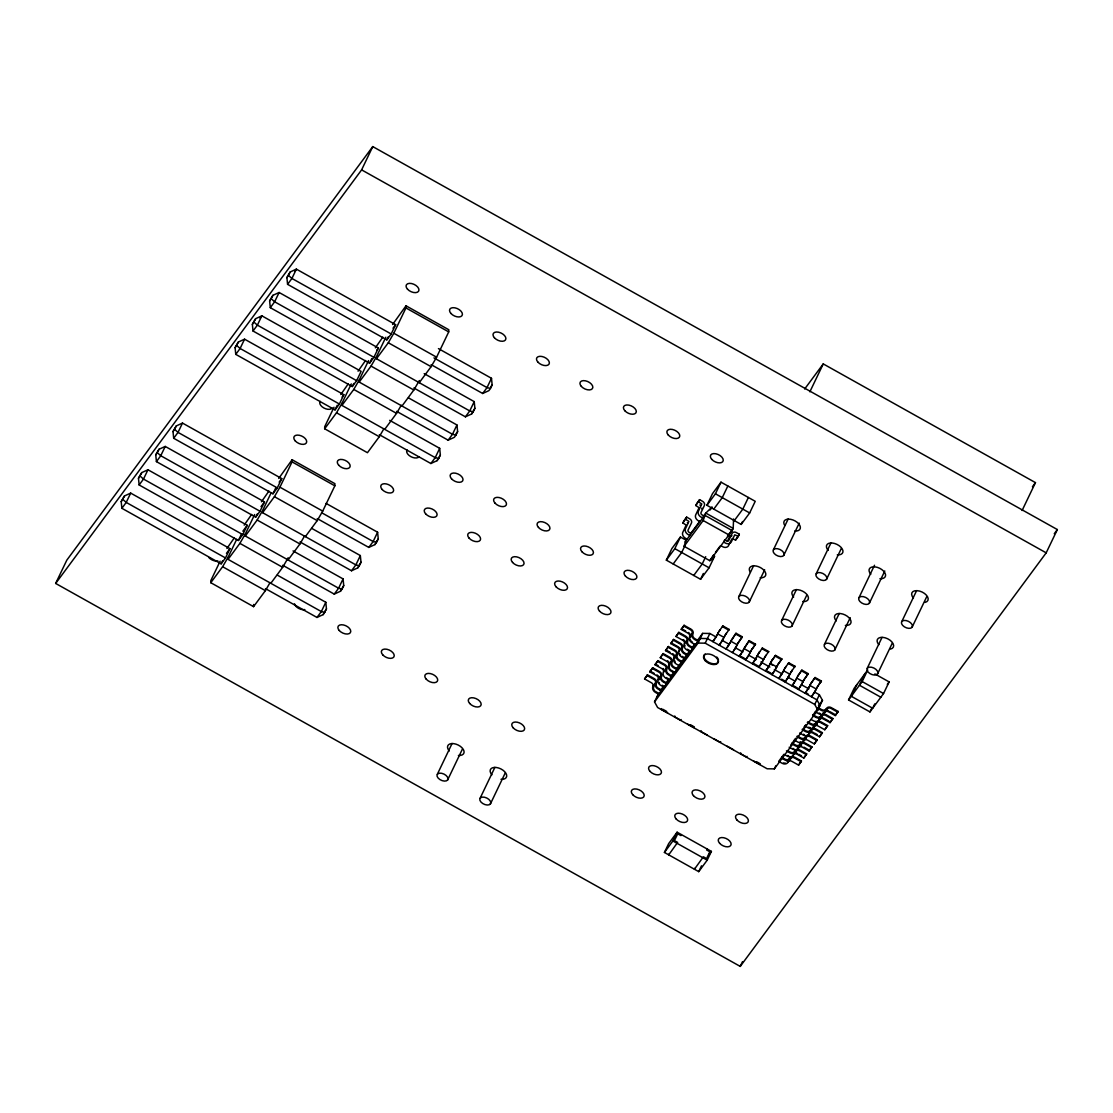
<?xml version="1.0" encoding="UTF-8"?>
<svg xmlns="http://www.w3.org/2000/svg" width="1113" height="1113" viewBox="0 0 1113 1113"><rect width="100%" height="100%" fill="white"/><g stroke="black" fill="none" stroke-linecap="round" stroke-linejoin="round"><path stroke-width="1.5" d="M270.111 582.502L265.395 590.641L253.569 606.641L210.774 582.697L210.844 580.555L220.124 561.202M304.656 535.826L299.94 543.965L288.1 559.95L288.17 557.808L282.66 567.31L270.835 583.295L228.054 559.366L228.123 557.223L236.679 539.346M293.039 550.921L343.068 578.913L343.736 585.577L342.067 589.069L338.602 588.221L245.319 536.021L245.389 533.878L254.654 514.512M253.569 606.641L253.639 604.498M311.821 528.425L360.334 555.568L361.002 562.232L359.332 565.724L355.868 564.875L262.585 512.676L262.654 510.533L271.21 492.669M262.585 512.676L274.424 496.676L279.933 487.188L292.051 461.881L292.121 459.739L334.902 483.668L334.846 485.811L322.714 511.117L317.205 520.62L305.379 536.605M383.999 428.575L379.283 436.713L367.457 452.699L324.662 428.769L324.732 426.627L334.011 407.275M389.661 420.338L439.677 448.316L440.345 454.98L438.675 458.473L435.225 457.624L341.928 405.424L341.997 403.282L351.277 383.929M408.443 397.842L456.942 424.971L457.624 431.635L455.94 435.127L452.49 434.279L359.207 382.079L359.276 379.936L368.542 360.584M424.192 373.648L474.221 401.626L474.889 408.29L473.22 411.782L469.756 410.947L376.472 358.734L376.542 356.591L385.821 337.239M376.472 358.734L388.298 342.748L393.807 333.246L405.939 307.939L406.008 305.797L448.789 329.74L448.72 331.883L436.602 357.19L431.093 366.678L419.267 382.677M733.578 518.978L733.189 528.397L732.145 530.581L709.844 560.702L684.105 546.302L686.095 539.735M684.105 546.302L703.166 520.522L705.809 513.079L711.889 507.125M55.65 583.435L66.808 560.159L372.758 146.596L1057.35 529.565L1046.192 552.841L740.242 966.404L55.65 583.435L361.614 169.872L372.758 146.596M121.206 501.629L124.503 495.939L130.68 493.101L229.946 548.639L225.494 557.947L221.139 563.832L121.874 508.293L121.206 501.629L124.503 495.939M130.68 493.101L126.228 502.422L121.874 508.293M138.471 478.298L141.782 472.594L147.959 469.769L247.225 525.294L242.759 534.602L238.405 540.487L139.139 484.962L138.471 478.298L141.782 472.594M147.959 469.769L143.494 479.077L139.139 484.962M155.75 454.953L159.048 449.249L165.225 446.424L264.491 501.949L260.025 511.257L255.684 517.142L156.418 461.617L155.75 454.953L159.048 449.249M165.225 446.424L160.759 455.732L156.418 461.617M173.016 431.607L176.313 425.917L182.49 423.079L281.756 478.604L277.304 487.911L272.949 493.796L173.684 438.272L173.016 431.607L176.313 425.917M182.49 423.079L178.038 432.387L173.684 438.272M235.093 347.701L238.391 342.011L244.568 339.173L343.834 394.698L339.382 404.019L335.027 409.89L235.761 354.365L235.093 347.701L238.391 342.011M244.568 339.173L240.116 348.48L235.761 354.365M252.359 324.356L255.67 318.666L261.847 315.828L361.113 371.366L356.647 380.674L352.292 386.545L253.027 331.02L252.359 324.356L255.67 318.666M269.624 301.011L272.935 295.321L279.113 292.482L378.378 348.021L373.912 357.329L369.558 363.214L270.292 307.675L269.624 301.011L272.935 295.321M279.113 292.482L274.647 301.79L270.292 307.675M286.904 277.666L290.201 271.975L296.378 269.137L395.644 324.676L391.192 333.983L386.837 339.868L287.571 284.33L286.904 277.666L290.201 271.975M221.139 563.832L222.628 560.729M238.405 540.487L241.382 534.282M255.684 517.142L257.173 514.039M272.949 493.796L275.927 487.591M335.027 409.89L337.253 405.243M352.292 386.545L353.781 383.442M369.558 363.214L371.798 358.553M386.837 339.868L388.326 336.766M277.29 575.115L325.789 602.258L321.337 611.566L316.982 617.451L265.437 588.61M316.982 617.451L323.16 614.613L326.457 608.922L325.789 602.258M323.16 614.613L326.457 608.922M343.068 578.913L338.602 588.221L334.248 594.105L282.716 565.265M334.248 594.105L340.425 591.267L343.736 585.577M360.334 555.568L355.868 564.875L351.527 570.76L299.981 541.92M351.527 570.76L357.704 567.922L361.002 562.232M326.067 503.396L377.599 532.223L373.147 541.53L368.793 547.415L317.247 518.588M368.793 547.415L374.97 544.577L378.267 538.887L377.599 532.223M374.97 544.577L378.267 538.887M439.677 448.316L435.225 457.624L430.87 463.509L379.324 434.682M430.87 463.509L437.047 460.671L440.345 454.98M456.942 424.971L452.49 434.279L448.136 440.164L396.604 411.337M474.221 401.626L469.756 410.947L465.401 416.819L413.869 387.992M465.401 416.819L471.578 413.994L474.889 408.29M438.439 348.606L491.487 378.295L487.021 387.602L482.68 393.487L431.134 364.647M482.68 393.487L488.857 390.649L490.485 388.437L492.155 384.945L491.487 378.295M437.339 774.245L452.101 743.442M447.621 779.99A5.913 3.395 25.6 0 0 441.68 773.298A5.913 3.395 25.6 0 0 438.146 778.07A5.913 3.395 25.6 0 0 447.621 779.99L462.368 749.188M480.134 798.174L494.895 767.372M490.402 803.92A5.913 3.395 25.6 0 0 484.461 797.228A5.913 3.395 25.6 0 0 480.927 802A5.913 3.395 25.6 0 0 490.402 803.92L505.163 773.118M687.083 539.165L684.829 537.857A4.925 4.007 36.5 0 1 682.645 532.668L686.178 525.099L682.895 522.985L683.952 520.801L686.665 517.128L689.657 518.797A3.45 2.81 36.5 0 1 691.437 523.027L688.126 529.927A1.976 1.6 36.5 0 0 689.142 532.348L690.853 533.294L700.035 520.898M682.895 522.985L686.665 517.128M711.819 559.992L714.643 556.166L709.078 567.797L700.578 579.289L666.339 560.145L671.918 548.5L680.419 537.023L685.9 540.083M666.339 560.145L674.84 548.653L680.419 537.023M700.007 521.691L697.754 520.397A4.925 4.007 36.5 0 1 695.555 515.208L699.089 507.695L695.82 505.525L696.863 503.34L699.59 499.667L702.581 501.337A3.45 2.81 36.5 0 1 704.362 505.566L701.051 512.467A1.976 1.6 36.5 0 0 702.053 514.888L703.778 515.834L705.809 513.079L733.189 528.397L727.526 536.063M695.82 505.525L699.59 499.667M690.853 533.294L689.81 535.478L687.556 534.184A4.925 4.007 36.5 0 1 685.358 528.981L688.891 521.427L685.622 519.312M685.177 545.217L681.685 552.479L673.184 563.971M706.922 505.288L712.501 493.643L721.001 482.166L755.226 501.309L749.661 512.954L741.161 524.432L706.922 505.288L715.422 493.796L721.001 482.166M703.778 515.834L702.72 518.018L700.467 516.724A4.925 4.007 36.5 0 1 698.282 511.521L701.816 503.966L698.533 501.852M727.846 485.991L722.267 497.622L713.767 509.114M644.58 678.944L647.432 674.812L654.277 678.638A3.937 3.2 36.5 0 1 656.308 683.465A3.937 3.2 36.5 0 0 658.34 688.293L661.762 690.199L661.414 690.936L657.992 689.017A4.925 4.007 36.5 0 1 655.46 682.992A2.949 2.407 36.5 0 0 653.929 679.375L647.084 675.535L644.58 678.944L651.425 682.77A2.949 2.407 36.5 0 1 652.941 686.387A4.925 4.007 36.5 0 0 655.474 692.425L658.896 694.331L661.762 690.199M647.084 675.535L647.432 674.812M649.811 671.862L652.677 667.73L659.522 671.57A3.937 3.2 36.5 0 1 661.553 676.384A3.937 3.2 36.5 0 0 663.571 681.212L666.993 683.132L666.645 683.855L663.223 681.949A4.925 4.007 36.5 0 1 660.691 675.911A2.949 2.407 36.5 0 0 659.174 672.294L652.329 668.468L649.811 671.862L656.656 675.688A2.949 2.407 36.5 0 1 658.173 679.306A4.925 4.007 36.5 0 0 660.719 685.344L664.141 687.264L666.993 683.132M652.329 668.468L652.677 667.73M705.712 556.695L702.22 563.971L693.733 575.463M655.042 664.795L657.908 660.663L664.753 664.489A3.937 3.2 36.5 0 1 666.784 669.316A3.937 3.2 36.5 0 0 668.816 674.144L672.238 676.05L671.89 676.787L668.468 674.868A4.925 4.007 36.5 0 1 665.922 668.83A2.949 2.407 36.5 0 0 664.405 665.212L657.56 661.386L655.042 664.795L661.887 668.621A2.949 2.407 36.5 0 1 663.418 672.238A4.925 4.007 36.5 0 0 665.95 678.262L669.372 680.182L672.238 676.05M657.56 661.386L657.908 660.663M660.273 657.713L663.139 653.581L669.984 657.407A3.937 3.2 36.5 0 1 672.015 662.235A3.937 3.2 36.5 0 0 674.047 667.063L677.469 668.983L677.121 669.706L673.699 667.786A4.925 4.007 36.5 0 1 671.167 661.762A2.949 2.407 36.5 0 0 669.636 658.145L662.792 654.305L660.273 657.713L667.118 661.539A2.949 2.407 36.5 0 1 668.649 665.157A4.925 4.007 36.5 0 0 671.181 671.195L674.603 673.101L677.469 668.983M662.792 654.305L663.139 653.581M665.518 650.632L668.384 646.514L675.229 650.34A3.937 3.2 36.5 0 1 677.261 655.167A3.937 3.2 36.5 0 0 679.278 659.981L682.7 661.901L682.352 662.625L678.93 660.719A4.925 4.007 36.5 0 1 676.398 654.681A2.949 2.407 36.5 0 0 674.881 651.063L668.037 647.237L665.518 650.632L672.363 654.472A2.949 2.407 36.5 0 1 673.88 658.089A4.925 4.007 36.5 0 0 676.412 664.113L679.848 666.033L682.7 661.901M668.037 647.237L668.384 646.514M700.578 579.289L703.36 573.473M670.749 643.564L673.615 639.432L680.46 643.258A3.937 3.2 36.5 0 1 682.492 648.086A3.937 3.2 36.5 0 0 684.523 652.914L687.945 654.82L687.597 655.557L684.175 653.637A4.925 4.007 36.5 0 1 681.629 647.613A2.949 2.407 36.5 0 0 680.113 643.982L673.268 640.156L670.749 643.564L677.594 647.39A2.949 2.407 36.5 0 1 679.111 651.008A4.925 4.007 36.5 0 0 681.657 657.032L685.079 658.952L687.945 654.82M713.475 555.053L709.844 560.702M673.268 640.156L673.615 639.432M675.981 636.483L678.847 632.351L685.691 636.191A3.937 3.2 36.5 0 1 687.723 641.005A3.937 3.2 36.5 0 0 689.754 645.832L693.176 647.752L692.829 648.476L689.406 646.556A4.925 4.007 36.5 0 1 686.874 640.532A2.949 2.407 36.5 0 0 685.344 636.914L678.499 633.088L675.981 636.483L682.826 640.309A2.949 2.407 36.5 0 1 684.356 643.926A4.925 4.007 36.5 0 0 686.888 649.964L690.31 651.87L693.176 647.752M678.499 633.088L678.847 632.351M681.226 629.402L684.092 625.283L690.936 629.109A3.937 3.2 36.5 0 1 692.954 633.937A3.937 3.2 36.5 0 0 694.985 638.751L698.408 640.671L698.06 641.394L694.637 639.488A4.925 4.007 36.5 0 1 692.105 633.45A2.949 2.407 36.5 0 0 690.589 629.833L683.73 626.007L681.226 629.402L688.071 633.241A2.949 2.407 36.5 0 1 689.587 636.859A4.925 4.007 36.5 0 0 692.119 642.883L695.542 644.803L698.408 640.671M683.73 626.007L684.092 625.283M727.415 541.266L729.405 537.12A3.45 2.81 36.5 0 1 731.964 535.743M748.381 497.483L742.816 509.114L734.316 520.606M731.283 540L728.403 545.913A4.925 4.007 36.5 0 1 723.213 546.984L720.932 545.746M814.883 692.244L819.391 694.762L822.479 700.383L817.832 710.08L774.328 768.888L767.149 768.777L657.616 707.506L654.527 701.872L658.548 693.455M741.161 524.432L742.552 521.524M732.006 538.511L735.568 540.097L739.338 534.24L736.347 532.571A3.45 2.81 36.5 0 0 732.131 533.433L728.82 540.348A1.976 1.6 36.5 0 1 726.413 540.848L724.702 539.888L723.645 542.073L725.926 543.311A4.925 4.007 36.5 0 0 731.13 542.24L734.761 534.797L738.295 536.424L739.338 534.24M809.874 391.804L823.244 363.909L1035.466 482.625L1022.096 510.519M661.637 708.605L661.289 709.343L667.619 712.876M654.527 701.872L698.032 643.064L702.679 633.367L709.857 633.478L715.854 636.845M698.032 643.064L705.211 643.175L709.857 633.478M674.812 715.979L674.464 716.716L680.794 720.25L681.142 719.527M722.824 625.896L722.476 626.633L728.806 630.167L729.154 629.443L722.824 625.896L718.734 631.92M738.907 596.401L753.668 565.599M773.452 549.711L788.213 518.908M726.413 648.281L726.066 649.004L728.18 645.874M749.174 602.147A5.913 3.395 25.6 0 0 743.247 595.455A5.913 3.395 25.6 0 0 739.714 600.227A5.913 3.395 25.6 0 0 749.174 602.147L764.673 569.8M731.909 639.293L735.999 633.269L742.329 636.817L738.962 641.644M732.744 651.828L732.396 652.552L734.51 649.408M783.719 555.457A5.913 3.395 25.6 0 0 777.778 548.765A5.913 3.395 25.6 0 0 774.245 553.537A5.913 3.395 25.6 0 0 783.719 555.457L799.217 523.124M701.162 730.726L700.814 731.45L707.158 734.997M740.952 653.818L739.241 656.378L741.355 653.248M742.83 650.771L749.188 640.643L755.518 644.19L752.151 649.018M747.686 656.781L745.585 659.926L748.159 656.044M754.127 661.192L752.43 663.751L754.531 660.607M664.419 852.447L668.621 843.682L677.107 832.204L711.402 851.389L707.2 860.168L698.714 871.632L664.419 852.447L672.892 840.983L677.107 832.204M762.363 648.016L762.015 648.74L768.346 652.288L768.693 651.564L762.363 648.016L759.289 652.427M720.681 741.648L720.334 742.371L714.003 738.823M669.163 853.88L668.704 854.854L677.65 842.402L674.436 840.607L677.706 833.79L680.919 835.585L681.393 834.611M760.471 664.725L758.76 667.299L760.861 664.155M781.702 620.344L796.449 589.528M767.316 668.565L765.605 671.125L767.706 667.981M772.464 659.786L775.538 655.39L781.869 658.938L778.808 663.334M816.232 573.654L830.994 542.852M791.969 626.076A5.913 3.395 25.6 0 0 786.028 619.385A5.913 3.395 25.6 0 0 782.495 624.156A5.913 3.395 25.6 0 0 791.969 626.076L806.716 595.274M740.702 752.847L740.354 753.571L746.684 757.118L747.032 756.381M826.5 579.4A5.913 3.395 25.6 0 0 820.573 572.694A5.913 3.395 25.6 0 0 817.039 577.48A5.913 3.395 25.6 0 0 826.5 579.4L841.261 548.598M788.714 662.764L788.366 663.487L794.696 667.035L795.044 666.297L788.714 662.764L785.347 667.591M694.888 868.265L694.429 869.239L703.374 856.801L706.588 858.596L709.857 851.765L706.644 849.97L707.103 848.996M787.225 678.902L785.11 682.046L790.216 673.657M698.714 871.632L701.51 865.789M798.522 674.965L801.889 670.137L808.233 673.671L804.866 678.513M798.647 688.683L798.285 689.406L800.4 686.276M824.483 644.274L839.244 613.472M807.245 690.102L805.144 693.246L809.429 686.484M811.711 682.339L815.078 677.511L821.408 681.045L818.041 685.886M774.328 768.888L775.789 765.827M859.027 597.584L874.512 565.251M834.75 650.02A5.913 3.395 25.6 0 0 828.809 643.328A5.913 3.395 25.6 0 0 825.29 648.1A5.913 3.395 25.6 0 0 834.75 650.02L850.249 617.673M794.752 739.408L794.404 740.131L797.826 742.051A4.925 4.007 36.5 0 0 803.85 740.799A2.949 2.407 36.5 0 1 807.454 740.062L814.299 743.887L816.817 740.493L817.165 739.755L810.32 735.93A3.937 3.2 36.5 0 0 805.506 736.931A3.937 3.2 36.5 0 1 800.692 737.919L797.27 735.999M817.832 710.08L814.744 704.446L819.391 694.762M869.295 603.329A5.913 3.395 25.6 0 0 863.354 596.638A5.913 3.395 25.6 0 0 859.82 601.41A5.913 3.395 25.6 0 0 869.295 603.329L884.793 570.983M781.215 757.967L778.697 761.362L782.119 763.281A4.925 4.007 36.5 0 0 788.143 762.029A2.949 2.407 36.5 0 1 791.76 761.292L798.605 765.118L801.457 760.986L794.612 757.16A3.937 3.2 36.5 0 0 789.799 758.162A3.937 3.2 36.5 0 1 784.985 759.149L781.563 757.23M798.605 765.118L801.457 760.986M783.928 754.28L787.35 756.2A4.925 4.007 36.5 0 0 793.374 754.962A2.949 2.407 36.5 0 1 796.991 754.211L803.836 758.036L806.702 753.918L799.857 750.079A3.937 3.2 36.5 0 0 795.03 751.08A3.937 3.2 36.5 0 1 790.216 752.068L787.934 750.802M803.836 758.036L806.702 753.918M789.173 747.213L792.595 749.119A4.925 4.007 36.5 0 0 798.605 747.88A2.949 2.407 36.5 0 1 802.223 747.129L809.068 750.969L811.934 746.837L805.089 743.011A3.937 3.2 36.5 0 0 800.275 743.999A3.937 3.2 36.5 0 1 795.461 745L792.039 743.081M809.068 750.969L811.934 746.837M814.299 743.887L817.165 739.755M799.635 733.05L803.057 734.97A4.925 4.007 36.5 0 0 809.081 733.731A2.949 2.407 36.5 0 1 812.699 732.98L819.544 736.806L822.41 732.688L815.565 728.848A3.937 3.2 36.5 0 0 810.737 729.85A3.937 3.2 36.5 0 1 805.923 730.838L802.501 728.932M819.544 736.806L822.41 732.688M804.88 725.982L808.302 727.888A4.925 4.007 36.5 0 0 814.313 726.65A2.949 2.407 36.5 0 1 817.93 725.913L824.775 729.738L827.641 725.606L820.796 721.78A3.937 3.2 36.5 0 0 815.982 722.768A3.937 3.2 36.5 0 1 811.154 723.77L807.732 721.85L807.384 722.574L810.807 724.493A4.925 4.007 36.5 0 0 816.831 723.255A2.949 2.407 36.5 0 1 820.448 722.504L827.293 726.33L827.641 725.606M811.252 719.541L813.533 720.821A4.925 4.007 36.5 0 0 819.558 719.582A2.949 2.407 36.5 0 1 823.161 718.831L830.006 722.657L832.872 718.525L826.027 714.699A3.937 3.2 36.5 0 0 821.213 715.701A3.937 3.2 36.5 0 1 816.399 716.689L812.977 714.783M830.006 722.657L832.872 718.525M815.342 711.833L818.765 713.739A4.925 4.007 36.5 0 0 824.789 712.501A2.949 2.407 36.5 0 1 828.406 711.75L835.251 715.589L838.117 711.457L831.272 707.631A3.937 3.2 36.5 0 0 826.444 708.619A3.937 3.2 36.5 0 1 821.631 709.621L818.208 707.701M835.251 715.589L838.117 711.457M848.565 699.952L854.144 688.321L867.737 669.943L862.158 681.573L848.565 699.952L869.963 711.93L883.555 693.538L889.134 681.907L874.874 673.922M856.857 684.648L851.278 696.279L872.675 708.244L874.762 703.889M867.264 668.203L882.025 637.401M865.024 673.615L859.445 685.246L880.842 697.225M901.808 621.527L916.569 590.725M877.531 673.949A5.913 3.395 25.6 0 0 871.604 667.257A5.913 3.395 25.6 0 0 868.07 672.029A5.913 3.395 25.6 0 0 877.531 673.949L892.292 643.147M740.242 966.404L742.468 961.743M869.963 711.93L871.354 709.009M912.076 627.273A5.913 3.395 25.6 0 0 906.149 620.567A5.913 3.395 25.6 0 0 902.615 625.353A5.913 3.395 25.6 0 0 912.076 627.273L926.837 596.471M717.996 633.255L716.466 636.024M723.283 638.681L726.038 633.7M736.458 646.055L738.754 641.798M749.633 653.428L750.691 651.536M756.478 657.254L759.247 652.274M762.808 660.802L764.603 657.393M763.866 658.91L761.195 663.821M769.653 664.628L770.711 662.736M775.984 668.176L777.403 665.616M777.041 666.284L774.384 671.195M782.842 672.002L783.886 670.109M789.173 675.549L790.578 672.989M796.018 679.375L797.061 677.483M802.751 682.102L801.875 683.799M803.405 681.031L800.734 685.942M809.193 686.749L810.25 684.857M717.76 633.506L718.344 632.587M717.189 634.883L715.339 638.166M724.09 637.053L725.565 634.424M722.81 639.572L723.52 638.431M729.655 643.397L735.999 633.269M730.935 640.879L731.408 639.989M730.365 642.257L729.14 644.483M737.265 644.427L738.253 642.646M735.985 646.945L736.695 645.804M744.11 648.253L749.188 640.643M743.54 649.63L742.315 651.856M749.16 654.305L749.87 653.164M750.454 651.801L751.929 649.171M757.299 655.627L758.774 652.997M756.005 658.145L756.715 657.004M769.18 665.518L769.89 664.378M770.474 663L771.949 660.371M781.229 675.021L783.079 671.751M783.649 670.374L784.248 669.456M796.254 679.111L794.404 682.394M796.825 677.747L797.812 675.967M803.155 681.281L803.753 680.363M810.014 685.107L810.598 684.189M813.909 693.316L817.818 686.039M815.175 691.145L816.928 687.737M718.233 632.629L720.111 629.582M722.295 640.657L722.921 639.53M735.47 648.03L736.11 646.903M750.913 650.91L751.428 650.02M748.646 655.39L749.286 654.277M755.49 659.23L756.13 658.103M761.835 662.764L762.461 661.651M770.947 662.11L771.448 661.219M768.68 666.604L769.306 665.477M777.277 665.657L777.778 664.753M775.01 670.137L775.636 669.024M784.122 669.483L784.623 668.593M781.855 673.963L782.481 672.85M790.453 673.031L790.953 672.127M788.811 676.398L787.559 678.568M795.03 681.337L795.67 680.224M803.628 680.405L804.143 679.5M810.473 684.231L810.987 683.34M808.845 687.597L807.579 689.768M226.913 548.472L234.398 537.76M244.178 525.127L251.663 514.415M210.774 582.697L222.614 566.712L228.123 557.223M261.444 501.782L268.943 491.07M228.054 559.366L239.879 543.367L245.389 533.878M278.723 478.437L292.121 459.739M245.319 536.021L257.145 520.021L262.654 510.533M340.787 394.531L348.286 383.818M358.066 371.186L365.551 360.487M324.662 428.769L336.502 412.77L341.997 403.282M375.331 347.84L382.816 337.142M341.928 405.424L353.767 389.439L359.276 379.936M392.597 324.509L406.008 305.797M359.207 382.079L371.032 366.094L376.542 356.591M384.722 429.354L396.548 413.368L401.278 405.229M401.988 406.022L413.827 390.023L419.323 380.535M715.965 636.914L712.89 641.631L714.991 638.5M721.669 641.7L722.295 640.462M728.514 645.54L729.14 644.288M734.844 649.074L735.484 647.836M741.689 652.914L742.329 651.662M748.019 656.447L748.659 655.209M754.864 660.273L755.504 659.035M764.603 657.574L765.104 656.545M768.04 667.647L768.68 666.409M777.778 664.948L778.279 663.918M784.623 668.774L785.124 667.744M790.953 672.322L791.468 671.292M797.798 676.148L798.313 675.118M804.129 679.695L804.643 678.666M810.974 683.521L811.488 682.492M814.549 692.063L811.474 696.78L813.575 693.649M817.304 687.069L818.292 685.302M721.794 641.311L719.221 645.178L721.335 642.034M728.639 645.137L727.429 647.168M738.615 642.201L742.329 636.817M734.97 648.67L733.759 650.715M741.105 653.818L741.815 652.51M751.79 649.575L755.518 644.19M754.28 661.192L755.004 659.884M764.979 656.948L765.967 655.237M760.61 664.739L761.334 663.418M771.824 660.774L772.422 659.647M767.469 668.565L768.179 667.257M778.154 664.322L778.752 663.181M774.509 670.791L771.935 674.673L774.05 671.529M784.999 668.148L786.001 666.437M781.354 674.617L778.78 678.499L780.895 675.354M791.329 671.696L791.927 670.555M798.174 675.521L801.889 670.137M794.529 681.991L793.319 684.036M804.504 679.055L808.233 673.671M811.349 682.895L815.078 677.511M725.787 634.271L726.441 633.116M758.996 652.858L759.636 651.689M765.327 656.392L768.693 651.564M772.172 660.218L775.538 655.39M778.502 663.765L781.869 658.938M791.677 671.139L792.331 669.984M794.07 682.728L791.955 685.872L792.303 685.149L797.381 687.973M799.649 687.57L801.374 684.69L808.887 688.877M260.094 318.179L261.847 315.828L257.381 325.135L253.027 331.02M294.639 271.502L296.378 269.137L291.926 278.459L287.571 284.33M226.468 553.342L229.946 548.639M242.871 531.179L247.225 525.294M261.012 506.652L264.491 501.949M279.154 482.138L281.756 478.604M342.094 397.049L343.834 394.698M376.639 350.372L378.378 348.021M393.028 328.196L395.644 324.676M455.982 433.847L457.624 431.635M490.527 387.157L492.155 384.945M340.425 591.267L342.067 589.069M357.704 567.922L359.332 565.724M437.047 460.671L438.675 458.473M455.94 435.127L454.313 437.339L448.136 440.164M471.578 413.994L473.22 411.782M685.052 541.92L704.766 515.263L732.145 530.581L728.918 534.922L703.166 520.522M710.108 509.977L712.097 507.278M804.671 389.007L823.244 363.909M715.52 552.298L720.125 546.066M735.568 540.097L738.295 536.424M652.941 686.387L655.46 682.992M658.173 679.306L660.691 675.911M663.418 672.238L665.922 668.83M668.649 665.157L671.167 661.762M673.88 658.089L676.398 654.681M679.111 651.008L681.629 647.613M684.356 643.926L686.874 640.532M689.587 636.859L692.105 633.45M654.639 685.733L656.308 683.465M661.553 676.384L659.035 679.793A3.937 3.2 36.5 0 0 659.021 677.177M660.176 690.825L663.209 686.721M666.242 682.617L668.273 679.876M670.29 677.135L674.339 671.668M676.37 668.927L689.517 651.147M691.549 648.42L694.582 644.316M697.614 640.212L702.679 633.367M656.726 697.281L700.244 638.459L707.409 638.57L816.942 699.854L820.044 705.475L812.963 715.047M726.093 633.854L729.154 629.443M791.983 670.708L795.044 666.297M818.681 684.718L821.408 681.045M818.431 705.865L822.479 700.383M708.564 855.215L711.402 851.389M781.59 757.452L783.608 754.725M790.689 745.14L795.753 738.309M803.85 727.359L805.882 724.633M789.799 758.162L787.281 761.556A3.937 3.2 36.5 0 1 788.435 760.36M793.36 753.348L795.03 751.08M798.591 746.267L800.275 743.999M805.506 736.931L802.988 740.326A3.937 3.2 36.5 0 1 803.475 739.644M809.068 732.117L810.737 729.85M814.299 725.036L815.982 722.768M821.213 715.701L818.695 719.095A3.937 3.2 36.5 0 1 819.168 718.414M824.775 710.887L826.444 708.619M788.143 762.029L790.661 758.635A2.949 2.407 36.5 0 1 794.265 757.883L801.11 761.723M793.374 754.962L795.892 751.553A2.949 2.407 36.5 0 1 799.51 750.816L806.355 754.642M798.605 747.88L801.123 744.486A2.949 2.407 36.5 0 1 804.741 743.734L811.586 747.56M803.85 740.799L806.369 737.404A2.949 2.407 36.5 0 1 809.972 736.653L816.817 740.493M809.081 733.731L811.6 730.323A2.949 2.407 36.5 0 1 815.217 729.585L822.062 733.411M814.313 726.65L816.831 723.255M819.558 719.582L822.062 716.174A2.949 2.407 36.5 0 1 825.679 715.422L832.524 719.262M824.789 712.501L827.307 709.092A2.949 2.407 36.5 0 1 830.91 708.355L837.769 712.181M824.775 729.738L827.293 726.33M1032.433 486.729L1035.466 482.625M887.311 684.356L889.134 681.907M1054.248 533.767L1057.35 529.565M490.485 388.437L487.021 387.602L433.973 357.913M376.597 542.379L373.147 541.53L321.601 512.703M324.787 612.4L321.337 611.566L269.791 582.725M361.614 169.872L1046.192 552.841M405.939 307.939L448.72 331.883M715.422 493.796L749.661 512.954M393.807 333.246L436.602 357.19M391.192 333.983L291.926 278.459L288.531 275.468M388.298 342.748L431.093 366.678M373.912 357.329L274.647 301.79L271.266 298.813M371.032 366.094L413.827 390.023M674.84 548.653L709.078 567.797M356.647 380.674L257.381 325.135L253.987 322.158M353.767 389.439L396.548 413.368M862.158 681.573L883.555 693.538M339.382 404.019L240.116 348.48L236.721 345.489M735.651 634.007L741.981 637.54M748.826 641.366L755.17 644.914M775.191 656.114L781.521 659.661M801.541 670.861L807.885 674.408M814.73 678.234L821.06 681.782M336.502 412.77L379.283 436.713M717.69 633.867L724.02 637.401M730.865 641.241L737.196 644.775M744.054 648.615L750.385 652.148M757.23 655.974L763.56 659.522M770.405 663.348L776.735 666.896M783.58 670.722L789.91 674.269M796.755 678.095L803.099 681.643M809.944 685.469L816.274 689.017M770.071 663.807L772.603 665.226M721.85 640.198L729.363 644.399M735.359 647.752L742.858 651.954M748.868 655.307L756.367 659.508M760.861 662.026L769.876 667.063M774.37 669.581L781.869 673.768M787.879 677.135L795.378 681.323M739.589 655.654L745.933 659.202M752.778 663.028L759.108 666.562M765.953 670.402L771.017 673.226M781.66 679.18L785.458 681.309M805.492 692.509L808.024 693.928M681.573 628.678L685.678 630.974M830.117 711.791L835.599 714.852M705.211 643.175L814.744 704.446M817.86 708.425L821.283 710.344A4.925 4.007 36.5 0 0 827.307 709.092M828.99 721.168L823.509 718.108A3.937 3.2 36.5 0 0 820.684 717.607M812.629 715.506L816.052 717.412A4.925 4.007 36.5 0 0 822.062 716.174M687.236 649.227L690.658 651.147M672.461 643.592L677.942 646.667A3.937 3.2 36.5 0 1 679.473 648.003M682.005 656.308L685.427 658.228M665.866 649.909L669.97 652.204M814.41 733.022L817.151 734.552M802.153 729.655L805.575 731.575A4.925 4.007 36.5 0 0 811.6 730.323M796.922 736.736L800.344 738.642A4.925 4.007 36.5 0 0 806.369 737.404M671.529 670.457L674.951 672.377M655.39 664.058L658.131 665.588M803.948 747.171L809.415 750.232M292.051 461.881L334.846 485.811M791.677 743.804L795.113 745.724A4.925 4.007 36.5 0 0 801.123 744.486M666.297 677.539L668.579 678.819M650.159 671.139L654.263 673.435M798.703 754.252L801.443 755.783M786.446 750.885L789.868 752.805A4.925 4.007 36.5 0 0 795.892 751.553M662.207 685.26L664.489 686.526M782.356 758.607L784.637 759.873A4.925 4.007 36.5 0 0 790.661 758.635M655.821 691.688L659.244 693.608M279.933 487.188L322.714 511.117M277.304 487.911L178.038 432.387L174.644 429.395M662.903 709.315L666.701 711.444M690.519 724.772L694.317 726.9M756.409 761.64L760.221 763.755L759.859 764.492L753.529 760.944M687.639 724.09L693.969 727.624M727.179 746.197L733.509 749.745M274.424 496.676L317.205 520.62M260.025 511.257L160.759 455.732L157.378 452.741M257.145 520.021L299.94 543.965M242.759 534.602L143.494 479.077L140.113 476.086M239.879 543.367L282.66 567.31M225.494 557.947L126.228 502.422L122.833 499.431M222.614 566.712L265.395 590.641M672.892 840.983L707.2 860.168M870.811 574.197A8.862 5.078 25.6 0 1 872.968 566.851A8.862 5.078 25.6 0 1 884.821 572.736A8.862 5.078 25.6 0 1 879.91 578.704M828.197 550.365A8.862 5.078 25.6 0 1 830.354 543.005A8.862 5.078 25.6 0 1 842.207 548.89A8.862 5.078 25.6 0 1 837.282 554.872M793.652 597.055A8.862 5.078 25.6 0 1 795.809 589.695A8.862 5.078 25.6 0 1 807.676 595.58A8.862 5.078 25.6 0 1 802.751 601.563M750.273 572.193A8.862 5.078 25.6 0 1 754.058 565.821A8.862 5.078 25.6 0 1 765.257 572.096A8.862 5.078 25.6 0 1 760.151 577.73M836.266 620.887A8.862 5.078 25.6 0 1 838.423 613.541A8.862 5.078 25.6 0 1 850.29 619.412A8.862 5.078 25.6 0 1 845.365 625.395M878.867 644.719A8.862 5.078 25.6 0 1 880.23 637.499A8.862 5.078 25.6 0 1 891.875 641.867A8.862 5.078 25.6 0 1 890.511 649.088M491.918 774.801A8.862 5.078 25.6 0 1 494.075 767.441A8.862 5.078 25.6 0 1 505.942 773.326A8.862 5.078 25.6 0 1 501.017 779.309M449.304 750.955A8.862 5.078 25.6 0 1 451.461 743.595A8.862 5.078 25.6 0 1 463.328 749.48A8.862 5.078 25.6 0 1 458.403 755.463M784.804 525.517A8.862 5.078 25.6 0 1 788.588 519.131A8.862 5.078 25.6 0 1 799.802 525.406A8.862 5.078 25.6 0 1 794.696 531.04M913.411 598.029A8.862 5.078 25.6 0 1 914.775 590.808A8.862 5.078 25.6 0 1 926.406 595.177A8.862 5.078 25.6 0 1 925.056 602.397M304.851 609.59A6.887 3.951 25.6 0 1 294.472 603.789M217.898 560.952A6.887 3.951 25.6 0 1 208.854 557.557M419.086 456.706A6.887 3.951 25.6 0 1 410.725 456.567A6.887 3.951 25.6 0 1 407.108 450M332.147 408.068A6.887 3.951 25.6 0 1 323.772 407.928A6.887 3.951 25.6 0 1 320.168 401.362M718.553 661.094A7.874 4.522 25.6 0 1 708.786 662.374A7.874 4.522 25.6 0 1 705.127 653.999M716.8 657.06A7.874 4.522 25.6 0 1 718.455 659.814M657.004 674.965A3.937 3.2 36.5 0 1 658.534 676.314M659.536 683.271A3.937 3.2 36.5 0 1 659.049 682.408M688.418 632.504A3.937 3.2 36.5 0 1 689.253 633.102M689.935 633.854A3.937 3.2 36.5 0 1 690.686 635.62M690.686 636.511A3.937 3.2 36.5 0 1 690.45 637.332M692.467 642.159A3.937 3.2 36.5 0 1 690.95 640.81M690.463 639.947A3.937 3.2 36.5 0 1 690.199 639.043M663.084 668.482A3.937 3.2 36.5 0 1 663.765 669.233M667.48 660.816A3.937 3.2 36.5 0 1 669.483 663.014M670.694 669.873A3.937 3.2 36.5 0 1 670.012 669.122M669.525 668.259A3.937 3.2 36.5 0 1 669.497 665.644M672.711 653.734A3.937 3.2 36.5 0 1 674.228 655.084M674.715 655.947A3.937 3.2 36.5 0 1 674.742 658.562M675.243 662.04A3.937 3.2 36.5 0 1 674.506 660.273M680.474 654.959A3.937 3.2 36.5 0 1 679.987 654.11M654.987 691.103A3.937 3.2 36.5 0 1 654.305 690.338M653.818 689.49A3.937 3.2 36.5 0 1 653.554 688.585M653.554 687.681A3.937 3.2 36.5 0 1 653.79 686.874M683.173 639.585A3.937 3.2 36.5 0 1 685.191 641.798M684.968 646.124A3.937 3.2 36.5 0 1 684.968 645.234M813.937 725.481A3.937 3.2 36.5 0 1 815.453 724.674M816.385 724.605A3.937 3.2 36.5 0 1 817.345 724.786M810.542 727.735A3.937 3.2 36.5 0 1 808.65 727.165M813.464 726.177A3.937 3.2 36.5 0 1 812.991 726.859M809.388 732.048A3.937 3.2 36.5 0 1 811.14 731.686M812.114 731.853A3.937 3.2 36.5 0 1 813.047 732.257M804.337 734.636A3.937 3.2 36.5 0 1 803.405 734.246M800.998 741.828A3.937 3.2 36.5 0 1 800.066 741.884M798.911 746.211A3.937 3.2 36.5 0 1 799.746 745.905M800.678 745.835A3.937 3.2 36.5 0 1 801.638 746.016M793.875 748.799A3.937 3.2 36.5 0 1 792.943 748.395M797.757 747.407A3.937 3.2 36.5 0 1 797.284 748.089M825.095 710.817A3.937 3.2 36.5 0 1 826.848 710.456M827.822 710.623A3.937 3.2 36.5 0 1 828.754 711.026M823.453 712.71A3.937 3.2 36.5 0 1 822.771 713.224M820.044 713.405A3.937 3.2 36.5 0 1 819.112 713.016M794.515 752.986A3.937 3.2 36.5 0 1 797.339 753.487M788.644 755.866A3.937 3.2 36.5 0 1 787.698 755.477M785.291 763.045A3.937 3.2 36.5 0 1 783.399 762.948M687.319 522.72A3.45 2.81 36.5 0 1 687.681 522.999M699.854 505.01A3.45 2.81 36.5 0 1 700.592 505.539M701.872 508.14A3.45 2.81 36.5 0 1 701.774 508.891M625.409 576.061A6.887 3.951 25.6 0 0 636.441 578.301A6.887 3.951 25.6 0 0 629.527 570.482A6.887 3.951 25.6 0 0 625.409 576.061M494.993 503.104A6.887 3.951 25.6 0 0 506.039 505.344A6.887 3.951 25.6 0 0 499.111 497.525A6.887 3.951 25.6 0 0 494.993 503.104M719.638 843.306A6.887 3.951 25.6 0 0 730.685 845.546A6.887 3.951 25.6 0 0 723.756 837.727A6.887 3.951 25.6 0 0 719.638 843.306M736.903 819.961A6.887 3.951 25.6 0 0 747.95 822.201A6.887 3.951 25.6 0 0 741.035 814.382A6.887 3.951 25.6 0 0 736.903 819.961M676.161 818.987A6.887 3.951 25.6 0 0 687.208 821.227A6.887 3.951 25.6 0 0 680.293 813.408A6.887 3.951 25.6 0 0 676.161 818.987M693.441 795.642A6.887 3.951 25.6 0 0 704.487 797.882A6.887 3.951 25.6 0 0 697.559 790.063A6.887 3.951 25.6 0 0 693.441 795.642M632.699 794.668A6.887 3.951 25.6 0 0 643.745 796.908A6.887 3.951 25.6 0 0 636.817 789.089A6.887 3.951 25.6 0 0 632.699 794.668M649.964 771.323A6.887 3.951 25.6 0 0 661.011 773.563A6.887 3.951 25.6 0 0 654.082 765.744A6.887 3.951 25.6 0 0 649.964 771.323M295.195 440.845A6.887 3.951 25.6 0 0 306.242 443.085A6.887 3.951 25.6 0 0 299.314 435.266A6.887 3.951 25.6 0 0 295.195 440.845M338.672 465.164A6.887 3.951 25.6 0 0 349.719 467.404A6.887 3.951 25.6 0 0 342.79 459.586A6.887 3.951 25.6 0 0 338.672 465.164M382.135 489.483A6.887 3.951 25.6 0 0 393.181 491.723A6.887 3.951 25.6 0 0 386.267 483.905A6.887 3.951 25.6 0 0 382.135 489.483M425.611 513.803A6.887 3.951 25.6 0 0 436.658 516.042A6.887 3.951 25.6 0 0 429.729 508.224A6.887 3.951 25.6 0 0 425.611 513.803M469.088 538.122A6.887 3.951 25.6 0 0 480.134 540.361A6.887 3.951 25.6 0 0 473.206 532.543A6.887 3.951 25.6 0 0 469.088 538.122M512.55 562.441A6.887 3.951 25.6 0 0 523.597 564.681A6.887 3.951 25.6 0 0 516.682 556.862A6.887 3.951 25.6 0 0 512.55 562.441M556.027 586.76A6.887 3.951 25.6 0 0 567.074 589A6.887 3.951 25.6 0 0 560.145 581.181A6.887 3.951 25.6 0 0 556.027 586.76M599.504 611.079A6.887 3.951 25.6 0 0 610.55 613.319A6.887 3.951 25.6 0 0 603.622 605.5A6.887 3.951 25.6 0 0 599.504 611.079M513.149 727.791A6.887 3.951 25.6 0 0 524.195 730.031A6.887 3.951 25.6 0 0 517.267 722.212A6.887 3.951 25.6 0 0 513.149 727.791M469.672 703.472A6.887 3.951 25.6 0 0 480.719 705.712A6.887 3.951 25.6 0 0 473.804 697.893A6.887 3.951 25.6 0 0 469.672 703.472M426.209 679.153A6.887 3.951 25.6 0 0 437.256 681.393A6.887 3.951 25.6 0 0 430.328 673.574A6.887 3.951 25.6 0 0 426.209 679.153M382.733 654.834A6.887 3.951 25.6 0 0 393.779 657.073A6.887 3.951 25.6 0 0 386.851 649.255A6.887 3.951 25.6 0 0 382.733 654.834M339.256 630.514A6.887 3.951 25.6 0 0 350.303 632.754A6.887 3.951 25.6 0 0 343.388 624.936A6.887 3.951 25.6 0 0 339.256 630.514M407.455 289.116A6.887 3.951 25.6 0 0 418.502 291.356A6.887 3.951 25.6 0 0 411.573 283.537A6.887 3.951 25.6 0 0 407.455 289.116M450.918 313.435A6.887 3.951 25.6 0 0 461.965 315.675A6.887 3.951 25.6 0 0 455.05 307.856A6.887 3.951 25.6 0 0 450.918 313.435M494.395 337.754A6.887 3.951 25.6 0 0 505.441 339.994A6.887 3.951 25.6 0 0 498.513 332.175A6.887 3.951 25.6 0 0 494.395 337.754M537.871 362.073A6.887 3.951 25.6 0 0 548.918 364.313A6.887 3.951 25.6 0 0 541.989 356.494A6.887 3.951 25.6 0 0 537.871 362.073M581.334 386.392A6.887 3.951 25.6 0 0 592.38 388.632A6.887 3.951 25.6 0 0 585.452 380.813A6.887 3.951 25.6 0 0 581.334 386.392M624.81 410.711A6.887 3.951 25.6 0 0 635.857 412.951A6.887 3.951 25.6 0 0 628.928 405.132A6.887 3.951 25.6 0 0 624.81 410.711M668.273 435.03A6.887 3.951 25.6 0 0 679.32 437.27A6.887 3.951 25.6 0 0 672.405 429.451A6.887 3.951 25.6 0 0 668.273 435.03M711.75 459.349A6.887 3.951 25.6 0 0 722.796 461.589A6.887 3.951 25.6 0 0 715.868 453.77A6.887 3.951 25.6 0 0 711.75 459.349M581.932 551.742A6.887 3.951 25.6 0 0 592.979 553.982A6.887 3.951 25.6 0 0 586.05 546.163A6.887 3.951 25.6 0 0 581.932 551.742M538.455 527.423A6.887 3.951 25.6 0 0 549.502 529.663A6.887 3.951 25.6 0 0 542.588 521.844A6.887 3.951 25.6 0 0 538.455 527.423M451.516 478.785A6.887 3.951 25.6 0 0 462.563 481.025A6.887 3.951 25.6 0 0 455.634 473.206A6.887 3.951 25.6 0 0 451.516 478.785M705.28 660.746A7.874 4.522 25.6 0 0 717.815 662.945A7.874 4.522 25.6 0 0 709.496 654.11A7.874 4.522 25.6 0 0 705.28 660.746"/></g></svg>
